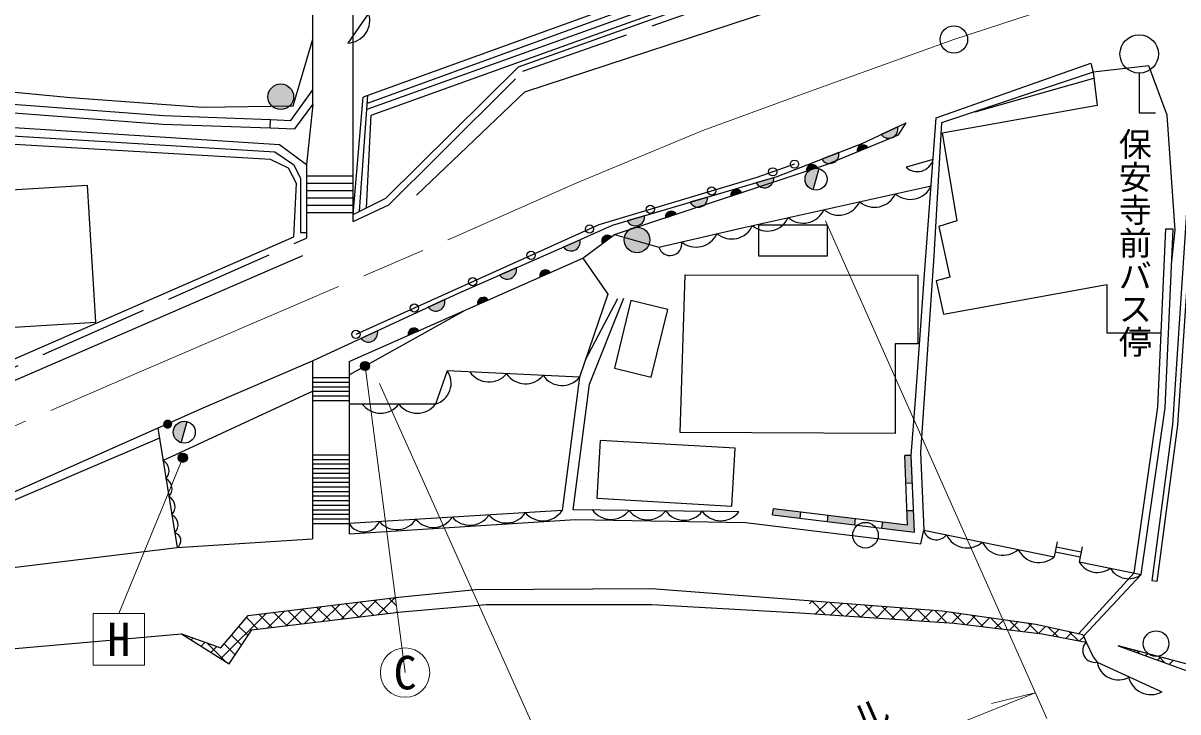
# Model space of a CAD drawing. Units: millimetres at full size, sheet at 1:1000; details may follow other scales. Extents: x 40000 to 680000, y 20000 to 380000.
# Drawn here: x 417827 to 480936, y 268392 to 306040 of the extents above; entities that cross this region are included whole.
import ezdxf
from ezdxf.enums import TextEntityAlignment as Align

# ---------------------------------------------------------------- set-up
doc = ezdxf.new("R2010")
doc.units = ezdxf.units.MM
doc.header["$LTSCALE"] = 1000
doc.linetypes.add('CHAIN', pattern=[18.5, 12, -1.5, 3.5, -1.5])
doc.linetypes.add('DASHED', pattern=[7.5, 6, -1.5])
for name, color, linetype, lineweight in [('M-BGD', 7, 'Continuous', 25), ('M-BMK', 2, 'CHAIN', 13), ('M-BMK-SRVR', 3, 'Continuous', 25), ('M-STR-HTXT', 7, 'Continuous', 13), ('M-STR-STRC', 7, 'Continuous', 25)]:
    doc.layers.add(name, color=color, linetype=linetype, lineweight=lineweight)
doc.layers.add('M-BMK-HTXT', color=7, linetype='Continuous')
doc.styles.add('@ＭＳ ゴシック', font='')
doc.styles.add('ＭＳ ゴシック', font='')
doc.styles.get('@ＭＳ ゴシック').set_extended_font_data('@MS Gothic')
doc.styles.get('ＭＳ ゴシック').set_extended_font_data('MS Gothic')

msp = doc.modelspace()

# ---------------------------------------------------------------- hatches: boundary and pattern name
at = {"layer": 'M-BGD'}
for points in [[(432610, 302013, -0.41421), (431910, 301313, -0.41421), (431210, 302013, -1)], [(465624, 300371, -0.82183), (464728, 299949)], [(463989, 299240), (463411, 299000, -0.84072)], [(462400, 298960, -0.82183), (461477, 298600)], [(461325, 298090, 0.41421), (460586, 297673, 0.41421), (461002, 296934)], [(461233, 298139), (460639, 297943, -0.84072)], [(458844, 297592, -0.82183), (457894, 297311)], [(456504, 296578), (457098, 296774, 0.84072)], [(455231, 296525, -0.82183), (454281, 296244)], [(451792, 295509, -0.82183), (450842, 295229)], [(452929, 295398), (453523, 295594, 0.84072)], [(452075, 294191, -0.41421), (451375, 293491, -0.41421), (450675, 294191, -1)], [(448264, 294202, -0.82183), (447359, 293800)], [(449981, 294357), (449478, 293985, -0.84072)], [(444775, 292663, -0.82183), (443869, 292263)], [(446639, 292411), (446067, 292158, -0.84072)], [(443247, 290910), (442675, 290656, -0.84072)], [(440869, 290926, -0.82183), (439969, 290510)], [(437191, 289226, -0.82183), (436292, 288810)], [(438878, 288976), (439450, 289229, 0.84072)], [(426796, 284257, 0.41421), (426057, 283840, 0.41421), (426473, 283101)], [(466361, 282414), (466012, 282400), (466074, 280892), (466423, 280906)], [(460277, 278977), (460319, 279324), (458830, 279506), (458788, 279159)], [(461808, 279142), (461766, 278795), (463255, 278613), (463297, 278961)], [(466485, 279407), (466135, 279393), (466167, 278610), (464786, 278779), (464743, 278431), (466534, 278212)]]:
    msp.add_hatch(color=256, dxfattribs=at).paths.add_polyline_path(points)
at = {"layer": 'M-STR-STRC'}
for points in [[(436731, 287418, -1), (436292, 287179, -0.41421), (436392, 287518, -0.41421)], [(425947, 284242, -1), (425508, 284003, -0.41421), (425608, 284342, -0.41421)], [(426768, 282402, -1), (426329, 282163, -0.41421), (426429, 282502, -0.41421)]]:
    msp.add_hatch(color=256, dxfattribs=at).paths.add_polyline_path(points)

# ---------------------------------------------------------------- linework, layer by layer
at = {"layer": 'M-BGD'}
for p, q in [((433656, 301591), (433656, 311605)), ((435856, 295198), (435856, 311605)), ((469857, 301199), (476350, 303032)), ((478821, 303304), (478821, 301130)), ((435856, 295579), (436403, 301987)), ((436215, 295757), (436671, 302084)), ((433656, 301591), (433318, 298316)), ((478821, 301130), (479710, 301130)), ((431333, 300310), (431350, 300780)), ((465624, 300371), (464728, 299949)), ((463411, 299000), (463989, 299240)), ((462400, 298960), (461477, 298600)), ((467556, 298577), (466084, 298159)), ((433318, 298316), (433318, 294283)), ((460639, 297943), (461233, 298139)), ((461002, 296934), (461325, 298090)), ((433318, 297685), (435856, 297685)), ((433318, 297285), (435856, 297285)), ((458844, 297592), (457894, 297311)), ((433318, 296885), (435856, 296885)), ((456504, 296578), (457098, 296774)), ((433318, 296485), (435856, 296485)), ((433318, 296085), (435856, 296085)), ((455231, 296525), (454281, 296244)), ((433318, 295685), (435856, 295685)), ((451792, 295509), (450842, 295229)), ((452929, 295398), (453523, 295594)), ((480673, 294781), (480272, 294781)), ((448264, 294202), (447359, 293800)), ((449478, 293985), (449981, 294357)), ((444775, 292663), (443869, 292263)), ((446067, 292158), (446639, 292411)), ((448567, 287635), (450326, 290988)), ((435638, 286812), (442026, 290369)), ((440869, 290926), (439969, 290510)), ((442675, 290656), (443247, 290910)), ((437191, 289226), (436292, 288810)), ((438878, 288976), (439450, 289229)), ((433639, 287584), (433639, 277857)), ((435638, 287542), (435638, 278122)), ((433639, 286664), (435638, 286664)), ((425472, 282131), (433639, 285914)), ((433639, 286414), (435638, 286414)), ((433639, 286164), (435638, 286164)), ((433639, 285914), (435638, 285914)), ((433639, 285664), (435638, 285664)), ((433639, 285414), (435638, 285414)), ((426473, 283101), (426796, 284257)), ((425182, 283902), (426253, 277377)), ((433639, 282444), (435638, 282444)), ((433639, 282194), (435638, 282194)), ((466361, 282414), (466012, 282400)), ((433639, 281944), (435638, 281944)), ((433639, 281694), (435638, 281694)), ((433639, 281444), (435638, 281444)), ((433639, 281194), (435638, 281194)), ((433639, 280944), (435638, 280944)), ((466074, 280892), (466423, 280906)), ((433639, 280694), (435638, 280694)), ((433639, 280444), (435638, 280444)), ((433639, 280194), (435638, 280194)), ((433639, 279944), (435638, 279944)), ((433639, 279694), (435638, 279694)), ((433639, 279444), (435638, 279444)), ((433639, 279194), (435638, 279194)), ((433639, 278944), (435638, 278944)), ((447278, 279398), (435638, 278694)), ((456943, 279333), (447887, 279439)), ((458788, 279159), (458830, 279506)), ((460319, 279324), (460277, 278977)), ((461808, 279142), (461766, 278795)), ((463297, 278961), (463255, 278613)), ((466135, 279393), (466485, 279407)), ((433639, 278694), (435638, 278694)), ((464786, 278779), (464743, 278431)), ((467049, 278320), (474172, 276875)), ((474337, 277689), (474172, 276875)), ((474227, 277147), (475603, 276867)), ((474282, 277418), (475658, 277139)), ((475713, 277410), (475548, 276596)), ((475548, 276596), (478931, 275911)), ((479792, 275522), (479512, 275559)), ((438165, 274646), (437219, 273701)), ((438225, 274185), (437807, 274603)), ((432127, 273912), (431201, 272986)), ((433133, 274034), (432204, 273105)), ((433021, 273202), (432291, 273932)), ((433811, 273296), (433079, 274028)), ((434139, 274157), (433207, 273224)), ((434601, 273390), (433867, 274123)), ((435146, 274279), (434210, 273343)), ((435391, 273484), (434655, 274219)), ((436152, 274401), (435213, 273462)), ((436181, 273577), (435443, 274315)), ((437158, 274524), (436216, 273582)), ((436971, 273671), (436231, 274411)), ((437761, 273765), (437019, 274507)), ((460957, 274458), (460799, 274299)), ((461684, 273707), (460931, 274460)), ((461778, 274395), (461127, 273744)), ((462631, 273644), (461888, 274387)), ((462600, 274332), (461956, 273689)), ((463421, 274270), (462785, 273634)), ((463577, 273582), (462845, 274314)), ((464243, 274208), (463614, 273579)), ((464524, 273519), (463802, 274241)), ((465064, 274145), (464443, 273524)), ((465470, 273456), (464758, 274168)), ((465886, 274083), (465272, 273469)), ((466417, 273394), (465715, 274096)), ((466707, 274020), (466101, 273415)), ((467363, 273331), (466671, 274023)), ((467528, 273958), (466930, 273360)), ((468310, 273268), (467628, 273950)), ((431121, 273789), (428635, 271304)), ((430651, 272921), (430028, 273544)), ((431441, 273014), (430715, 273740)), ((432231, 273108), (431503, 273836)), ((438267, 273864), (438222, 273820)), ((468333, 273878), (467759, 273305)), ((469107, 273769), (468588, 273250)), ((469291, 273171), (468625, 273837)), ((469882, 273659), (469382, 273160)), ((470297, 273049), (469654, 273692)), ((470656, 273550), (470170, 273064)), ((471303, 272927), (470684, 273546)), ((471384, 273394), (470958, 272969)), ((471430, 273441), (471384, 273394)), ((472309, 272805), (471713, 273401)), ((472205, 273331), (471747, 272873)), ((426520, 272632), (426501, 272651)), ((430118, 272569), (429621, 273066)), ((472979, 273222), (472535, 272777)), ((473315, 272682), (472743, 273255)), ((473717, 273075), (473323, 272681)), ((474389, 272493), (473831, 273050)), ((474442, 272916), (474077, 272552)), ((475166, 272757), (474820, 272411)), ((475479, 272287), (474964, 272801)), ((427115, 272435), (427006, 272327)), ((427769, 272206), (427549, 271986)), ((428895, 271141), (427863, 272173)), ((429410, 271510), (428809, 272110)), ((429764, 272039), (429215, 272588)), ((475794, 272501), (475564, 272271)), ((428423, 271976), (428092, 271645)), ((477887, 271942), (477872, 271927)), ((478586, 271757), (478521, 271692)), ((478842, 271576), (478686, 271731)), ((479286, 271573), (479169, 271457)), ((479985, 271389), (479818, 271222)), ((480227, 271074), (479886, 271415)), ((480685, 271204), (480467, 270987))]:
    msp.add_line(p, q, dxfattribs=at)
at = {"layer": 'M-BGD', "linetype": 'DASHED'}
for p, q in [((405203, 281866), (433318, 294283)), ((478538, 275990), (475522, 272679)), ((475782, 272528), (478931, 275911))]:
    msp.add_line(p, q, dxfattribs=at)
at = {"layer": 'M-BGD'}
for points in [[(435856, 295579), (437646, 296464), (444897, 303653), (459408, 308841), (471230, 310437), (472552, 310664), (483451, 314197), (489819, 315811), (498495, 317813), (505567, 319051), (517700, 320625), (527000, 321951), (533241, 322665), (539811, 323301), (551709, 323991), (558964, 324284)], [(469324, 314129), (452295, 311089), (449694, 309608), (440320, 308699), (438789, 308302), (437733, 307589), (436804, 306722), (435565, 304948)], [(439326, 296641), (445243, 302290), (459910, 307093), (473020, 309685), (486964, 313598)], [(471406, 310467), (471086, 311537), (469168, 311537), (459042, 310184), (436403, 301987)], [(436641, 301663), (459151, 309854), (469242, 311193), (471177, 311231)], [(436587, 295940), (436843, 301013), (448907, 305353), (459541, 309175), (471334, 310709)], [(471246, 311002), (469385, 310812), (459374, 309497), (436616, 301317)], [(406406, 303311), (420444, 301969), (427631, 301437), (432580, 301518), (433656, 305156)], [(481663, 305236), (481535, 297620), (480641, 284100), (479512, 275559)], [(481946, 305293), (481817, 297608), (480922, 284072), (479792, 275522)], [(466361, 282414), (466600, 285439), (467133, 292814), (467723, 300862), (476170, 303854), (476313, 303360)], [(480596, 293034), (480785, 294722), (480344, 301005), (479343, 303698), (476313, 303360), (476516, 301538), (468057, 300019), (468851, 295230), (467872, 294922), (468470, 292157), (467726, 291949)], [(476313, 303360), (468025, 300586), (467591, 293324), (466868, 282582), (467049, 278320)], [(406103, 302450), (425492, 300987), (431350, 300780)], [(406281, 301966), (425466, 300517), (431333, 300310)], [(404186, 282454), (399409, 291985), (399420, 292916), (399705, 293583), (401122, 295703), (406172, 301036), (426468, 299758), (431832, 299400), (433318, 298316)], [(399213, 272736), (401740, 273596), (412732, 278374), (427788, 285059), (433639, 287584), (441617, 291272), (447430, 293831), (450041, 294992), (459037, 297649), (463716, 299474), (466091, 300590)], [(404911, 282799), (400205, 292198), (400209, 292883), (400398, 293853), (402526, 296463), (406426, 300530), (431590, 299007), (432611, 298306), (432980, 297559), (432982, 294594), (433318, 294594)], [(435638, 287542), (448413, 293196), (450148, 294480), (461737, 298305), (465664, 299936), (466091, 300590)], [(405010, 282303), (432627, 294364), (432770, 297280), (432326, 298108), (431356, 298588), (407075, 300006)], [(459984, 298331), (457921, 297604), (449297, 295016), (436015, 289029)], [(450148, 294480), (452572, 293799), (457280, 294884), (467451, 297142)], [(478538, 275990), (479847, 285046), (480273, 294799)], [(478931, 275911), (480246, 285009), (480673, 294781)], [(369596, 269872), (381890, 273223), (392409, 276835), (400567, 279468), (407081, 282079), (415993, 285916), (433117, 293330)], [(448413, 293196), (449789, 291231), (448242, 286680), (447278, 279398)], [(467726, 291949), (468121, 290123), (477054, 291745), (477054, 289114), (480025, 289114)], [(447887, 279439), (448777, 286298), (450651, 291003)], [(448242, 286680), (440996, 287038), (440364, 285221), (435638, 285221)], [(425272, 283351), (412115, 277726), (400379, 272969)], [(458788, 279159), (466534, 278212), (466361, 282414)], [(458830, 279506), (466167, 278610), (466012, 282400)], [(435638, 278122), (448016, 278902), (457302, 278749), (466891, 277580), (467049, 278320)], [(399213, 272736), (416356, 276171), (426253, 277377), (433639, 277857)], [(426475, 272660), (428632, 271902), (430134, 273669), (438340, 274668), (442557, 275075), (452160, 275129), (461924, 274384), (468051, 273918), (473181, 273193), (475739, 272631)], [(438508, 273854), (443138, 274265), (452192, 274255), (460272, 273800)], [(426475, 272660), (429084, 271022), (430328, 272882), (438508, 273854)], [(460272, 273800), (468703, 273242), (473510, 272659), (475920, 272203)], [(402016, 266413), (408795, 270121), (414276, 271589), (426475, 272660)], [(475739, 272631), (475920, 272203), (476311, 271403), (476516, 271112), (480053, 269485)], [(477678, 271997), (486157, 268926), (487204, 266007), (488222, 265634)], [(487919, 263603), (488233, 265039), (488222, 265634), (488022, 267046), (486668, 269626), (477678, 271997)]]:
    msp.add_lwpolyline(points, dxfattribs=at)
at = {"layer": 'M-BGD', "linetype": 'DASHED'}
for points in [[(435856, 295198), (437817, 296104), (440484, 298760), (445135, 303408), (459557, 308479), (471954, 310069), (482825, 313577), (487484, 314718), (496187, 316884), (501314, 317804), (511417, 319415), (524359, 321204)], [(431350, 300780), (432464, 300715), (433656, 302388)], [(431333, 300310), (432668, 300263), (433656, 301591)]]:
    msp.add_lwpolyline(points, dxfattribs=at)
at = {"layer": 'M-BGD'}
for points in [[(403897, 288609), (421809, 289699), (421355, 297157), (403443, 296067)], [(458021, 293316), (461780, 293316), (461780, 294988), (458021, 294988)], [(454016, 292286), (466729, 292264), (466729, 288510), (465490, 288510), (465490, 283615), (453733, 283661)], [(450140, 287176), (452147, 286684), (453054, 290389), (451047, 290880)], [(449181, 280071), (456557, 279646), (456739, 282810), (449364, 283235)]]:
    msp.add_lwpolyline(points, close=True, dxfattribs=at)
for centre, radius in [((478821, 304354), 1050), ((431910, 302013), 700), ((459984, 298331), 225), ((458795, 297912), 225), ((461163, 297512), 600), ((455457, 296864), 225), ((452104, 295858), 225), ((448778, 294782), 225), ((451375, 294191), 700), ((445588, 293344), 225), ((442397, 291905), 225), ((439206, 290467), 225), ((436015, 289029), 225), ((426634, 283679), 600), ((463863, 278051), 700), ((479743, 272126), 700)]:
    msp.add_circle(centre, radius, dxfattribs=at)
for centre, radius, start, end in [((435523, 306197), 1250, 271.9409, 18.20111), ((465134, 300248), 505, 216.33507, 13.99327), ((463721, 299070), 318, 32.43833, 192.65606), ((461903, 298871), 505, 212.48358, 10.14177), ((466691, 298820), 898, 227.43516, 344.2911), ((460953, 297989), 318, 28.15698, 188.37471), ((458342, 297545), 505, 207.62189, 5.28008), ((456818, 296624), 318, 28.15698, 188.37471), ((464359, 297224), 1250, 229.38543, 335.64564), ((466312, 297657), 1250, 229.38543, 335.64564), ((454728, 296478), 505, 207.62189, 5.28008), ((462407, 296791), 1250, 229.38543, 335.64564), ((451290, 295463), 505, 207.62189, 5.28008), ((453243, 295445), 318, 28.15698, 188.37471), ((458502, 295924), 1250, 229.38543, 335.64564), ((460455, 296357), 1250, 229.38543, 335.64564), ((456550, 295490), 1250, 230.11093, 335.64564), ((447772, 294091), 505, 215.13329, 12.79148), ((449762, 294127), 318, 46.39687, 206.6146), ((454609, 295047), 1250, 230.30418, 335.64564), ((453185, 293969), 636, 195.40834, 10.54147), ((444283, 292552), 505, 214.9386, 12.59679), ((446375, 292235), 318, 33.76705, 193.98478), ((442983, 290733), 318, 33.76705, 193.98478), ((440378, 290807), 505, 215.98013, 13.63832), ((436700, 289107), 505, 215.98013, 13.63832), ((439186, 289052), 318, 33.76705, 193.98478), ((440044, 286350), 1174, 285.82737, 35.85027), ((443285, 287676), 1250, 214.04489, 320.30509), ((445283, 287577), 1250, 214.04489, 320.30509), ((447280, 287479), 1250, 214.04489, 320.30509), ((437364, 285971), 1250, 216.8699, 323.1301), ((439364, 285971), 1250, 216.8699, 323.1301), ((425183, 281577), 625, 316.19293, 62.45314), ((425345, 280590), 625, 316.19293, 62.45314), ((425507, 279604), 625, 316.19293, 62.45314), ((425669, 278617), 625, 316.19293, 62.45314), ((440245, 279724), 1250, 220.33101, 326.59122), ((442242, 279845), 1250, 220.33101, 326.59122), ((444238, 279966), 1250, 220.33101, 326.59122), ((446234, 280087), 1250, 220.33101, 326.59122), ((449952, 280164), 1250, 216.19996, 322.46016), ((451952, 280141), 1250, 216.19996, 322.46016), ((453952, 280118), 1250, 216.19996, 322.46016), ((455952, 280094), 1250, 216.19996, 322.46016), ((436442, 279154), 926, 209.77419, 337.14804), ((438249, 279604), 1250, 220.33101, 326.59122), ((425993, 277747), 456, 305.97855, 73.72213), ((467734, 278518), 717, 196.66895, 321.07192), ((469421, 278604), 1250, 205.40884, 311.66905), ((471381, 278207), 1250, 205.40884, 311.66905), ((473341, 277809), 1250, 205.40884, 311.66905), ((476541, 277149), 1136, 209.12893, 307.94895), ((478232, 276807), 1136, 209.12893, 307.94895), ((476390, 271751), 652, 136.10417, 281.16307), ((477691, 271338), 1197, 190.89577, 299.71402), ((479458, 270585), 1250, 192.1748, 298.435)]:
    msp.add_arc(centre, radius, start, end, dxfattribs=at)
at = {"layer": 'M-BMK'}
msp.add_lwpolyline([(274447, 262575), (285780, 261556), (304400, 260565), (321198, 260975), (334962, 261686), (350769, 263401), (366370, 266243), (374660, 268405), (390726, 273108), (402365, 277506), (424039, 286914), (441257, 294286), (448079, 297312), (454979, 300177), (460600, 302234), (468696, 305145), (477469, 308021), (489794, 311349), (499948, 313741), (512982, 316307), (529140, 318399), (544330, 319255), (568327, 320436)], dxfattribs=at)
at = {"layer": 'M-BMK-SRVR'}
msp.add_circle((468696, 305145), 750, dxfattribs=at)
at = {"layer": 'M-STR-HTXT'}
for p, q in [((473771, 268026), (461672, 295231)), ((436512, 287298), (438701, 270540)), ((449921, 258228), (437310, 286349)), ((426548, 282283), (423056, 273766)), ((473141, 269444), (470758, 268852))]:
    msp.add_line(p, q, dxfattribs=at)
msp.add_lwpolyline([(421649, 273766), (424462, 273766), (424462, 270953), (421649, 270953)], close=True, dxfattribs=at)
msp.add_lwpolyline([(449419, 259347), (460697, 264429), (473141, 269444)], dxfattribs=at)
msp.add_circle((438701, 270540), 1350, dxfattribs=at)
at = {"layer": 'M-STR-STRC'}
for centre in [(436512, 287298), (426548, 282283), (426568, 282284)]:
    msp.add_circle(centre, 250, dxfattribs=at)

# ---------------------------------------------------------------- texts
at = {"layer": 'M-BMK-HTXT', "style": '@ＭＳ ゴシック'}
msp.add_text('保安寺前バス停', height=1320, rotation=270, dxfattribs=at).set_placement((478584, 300336), align=Align.MIDDLE_LEFT)
at = {"layer": 'M-STR-HTXT', "style": 'ＭＳ ゴシック'}
for s, p in [('H', (423056, 272360)), ('C', (438701, 270540))]:
    msp.add_text(s, height=1833, dxfattribs=at).set_placement(p, align=Align.MIDDLE_CENTER)
at = {"layer": 'M-STR-HTXT', "style": 'ＭＳ ゴシック', "width": 0.8}
msp.add_text('ガードレール', height=1833, rotation=23.977, dxfattribs=at).set_placement((460245, 264647), align=Align.BOTTOM_CENTER)

doc.saveas('drawing.dxf')
